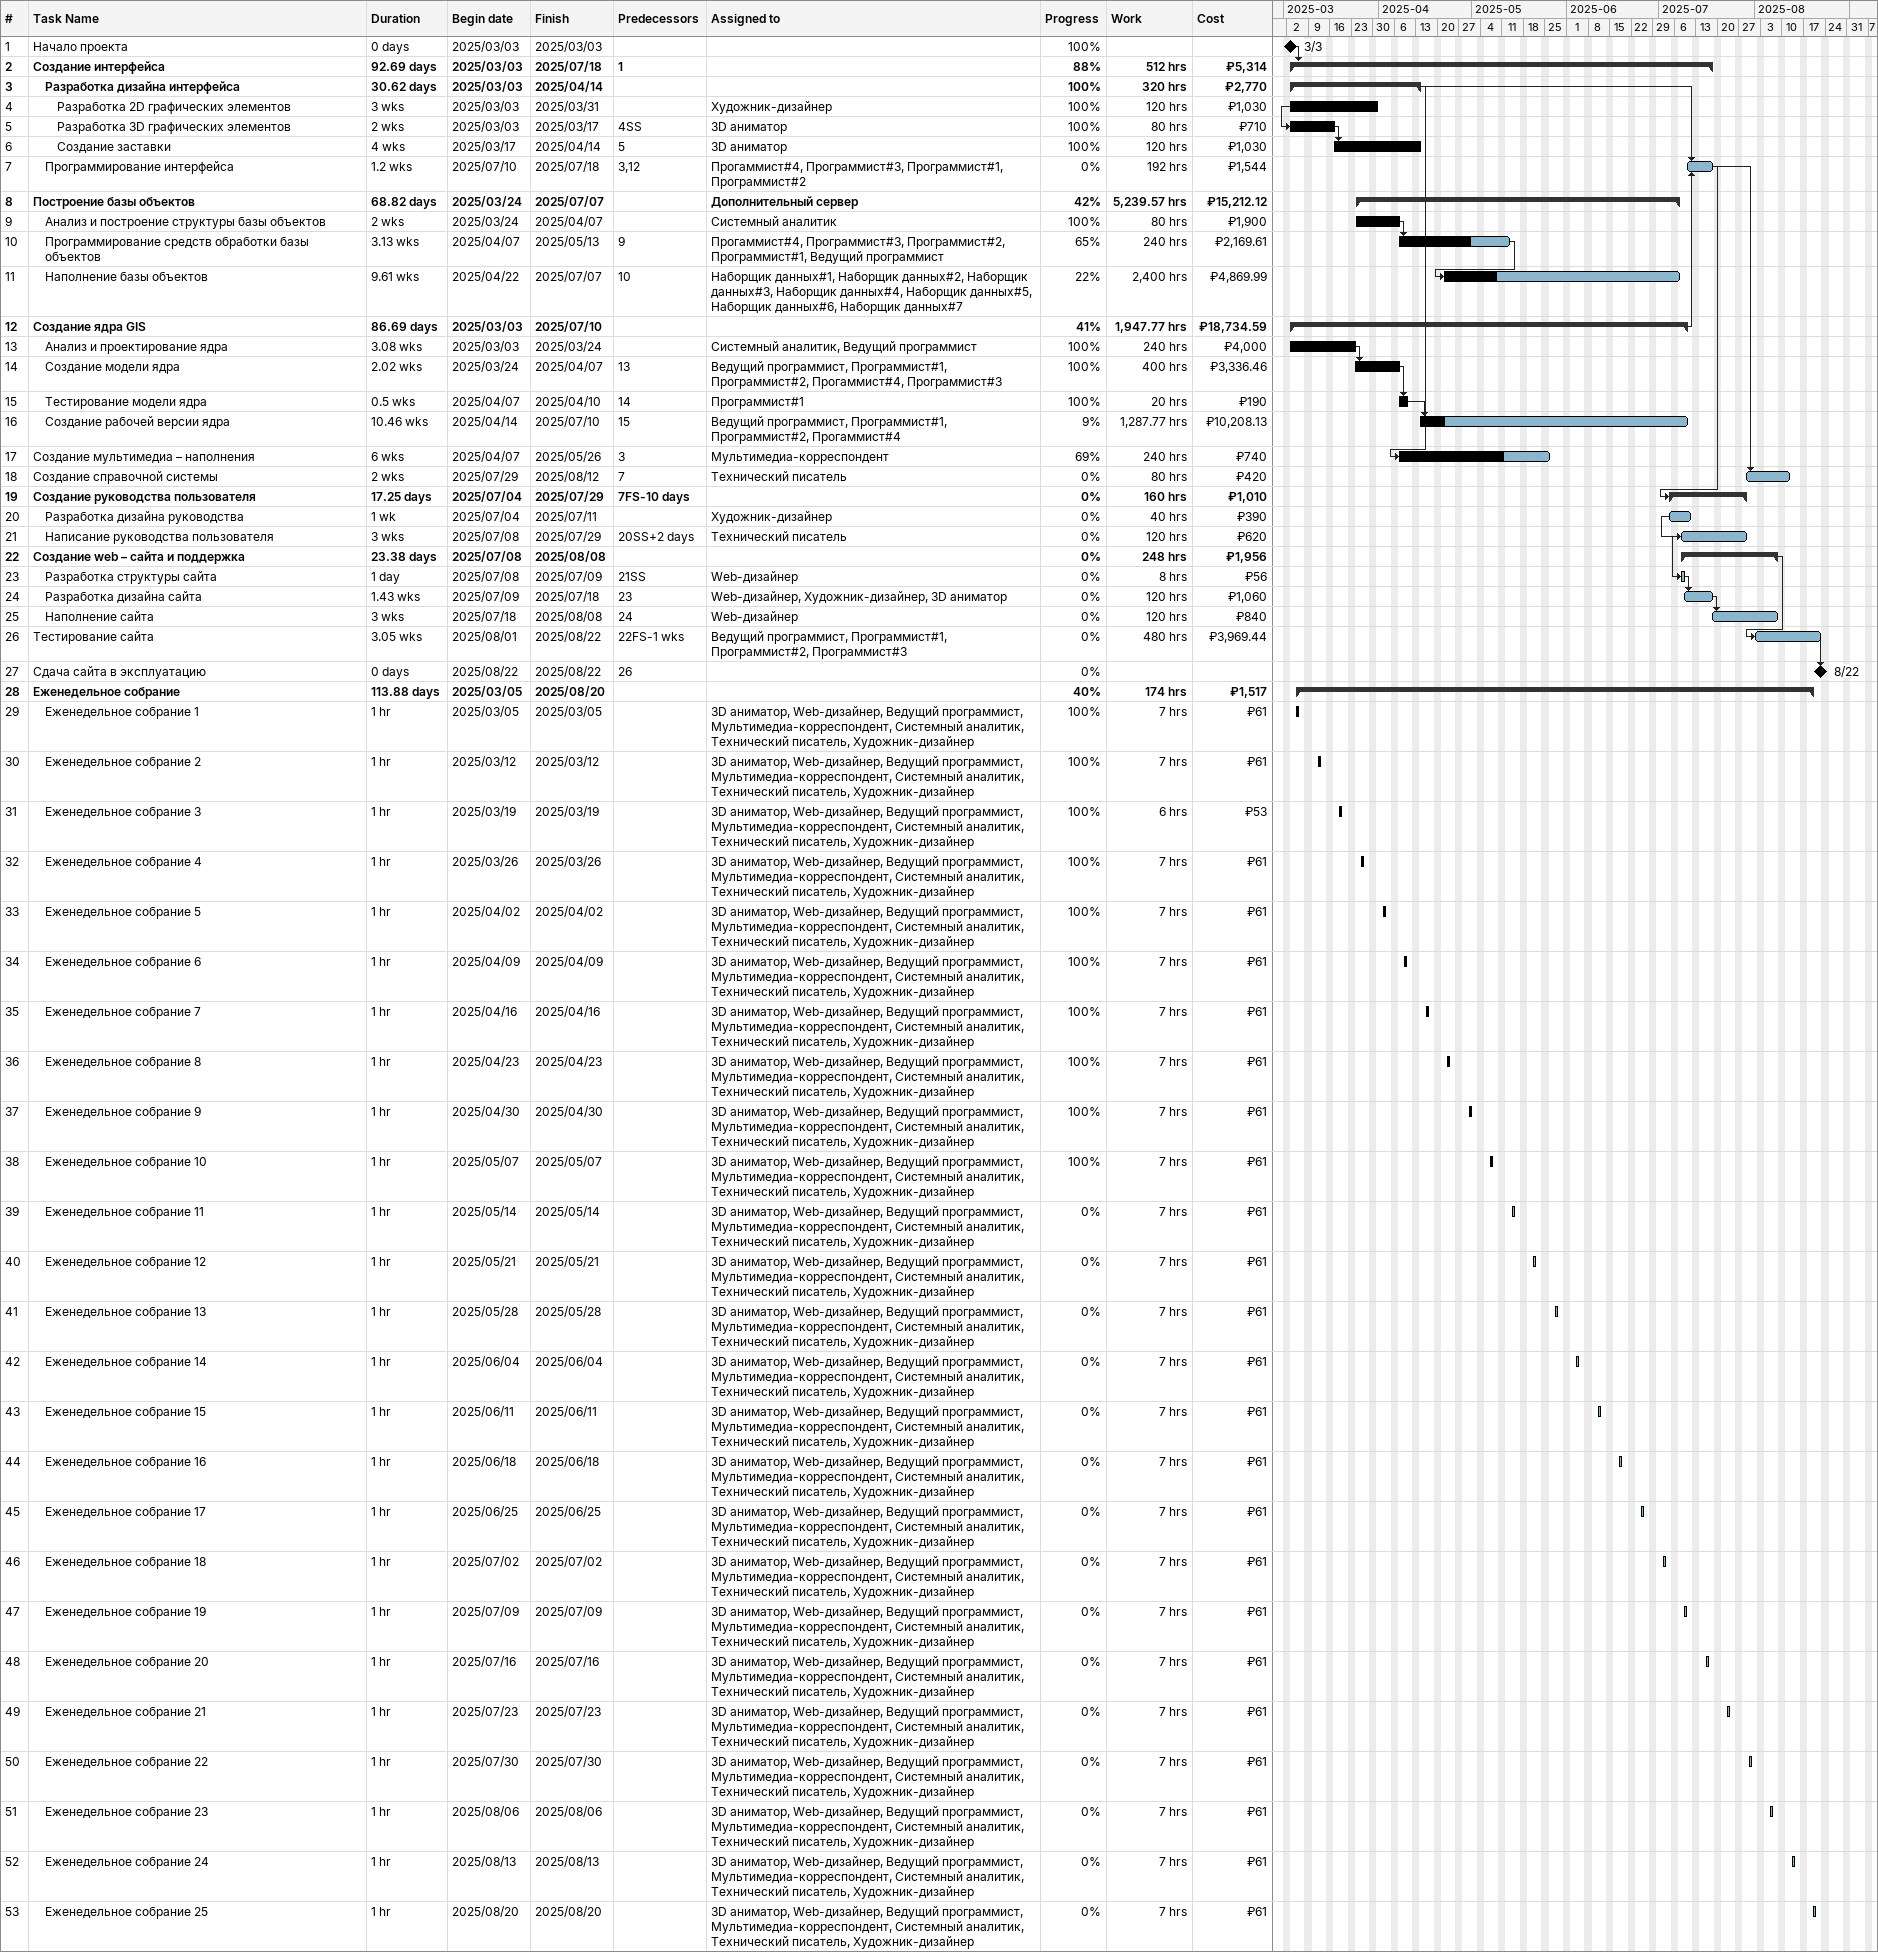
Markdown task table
| ID | Level | Task | Duration | Start | Finish | Predecessors | Resources | % complete | Work (h) | Cost (₽) |
|---|---|---|---|---|---|---|---|---|---|---|
| 1 | 1 | Начало проекта | 0d | 2025-03-03 | 2025-03-03 |  |  | 100 |  |  |
| 2 | 1 | **Создание интерфейса** | 92.69d | 2025-03-03 | 2025-07-18 | 1 |  | 88 | 512 | 5314 |
| 3 | 2 | **Разработка дизайна интерфейса** | 30.62d | 2025-03-03 | 2025-04-14 |  |  | 100 | 320 | 2770 |
| 4 | 3 | Разработка 2D графических элементов | 3w | 2025-03-03 | 2025-03-31 |  | Художник-дизайнер | 100 | 120 | 1030 |
| 5 | 3 | Разработка 3D графических элементов | 2w | 2025-03-03 | 2025-03-17 | 4SS | 3D аниматор | 100 | 80 | 710 |
| 6 | 3 | Создание заставки | 4w | 2025-03-17 | 2025-04-14 | 5 | 3D аниматор | 100 | 120 | 1030 |
| 7 | 2 | Программирование интерфейса | 1.2w | 2025-07-10 | 2025-07-18 | 3, 12 | Прогаммист#4, Программист#3, Программист#1, Программист#2 | 0 | 192 | 1544 |
| 8 | 1 | **Построение базы объектов** | 68.82d | 2025-03-24 | 2025-07-07 |  | Дополнительный сервер | 42 | 5239.57 | 15212.12 |
| 9 | 2 | Анализ и построение структуры базы объектов | 2w | 2025-03-24 | 2025-04-07 |  | Системный аналитик | 100 | 80 | 1900 |
| 10 | 2 | Программирование средств обработки базы объектов | 3.13w | 2025-04-07 | 2025-05-13 | 9 | Прогаммист#4, Программист#3, Программист#2, Программист#1, Ведущий программист | 65 | 240 | 2169.61 |
| 11 | 2 | Наполнение базы объектов | 9.61w | 2025-04-22 | 2025-07-07 | 10 | Наборщик данных#1, Наборщик данных#2, Наборщик данных#3, Наборщик данных#4, Наборщик данных#5, Наборщик данных#6, Наборщик данных#7 | 22 | 2400 | 4869.99 |
| 12 | 1 | **Создание ядра GIS** | 86.69d | 2025-03-03 | 2025-07-10 |  |  | 41 | 1947.77 | 18734.59 |
| 13 | 2 | Анализ и проектирование ядра | 3.08w | 2025-03-03 | 2025-03-24 |  | Системный аналитик, Ведущий программист | 100 | 240 | 4000 |
| 14 | 2 | Создание модели ядра | 2.02w | 2025-03-24 | 2025-04-07 | 13 | Ведущий программист, Программист#1, Программист#2, Прогаммист#4, Программист#3 | 100 | 400 | 3336.46 |
| 15 | 2 | Тестирование модели ядра | 0.5w | 2025-04-07 | 2025-04-10 | 14 | Программист#1 | 100 | 20 | 190 |
| 16 | 2 | Создание рабочей версии ядра | 10.46w | 2025-04-14 | 2025-07-10 | 15 | Ведущий программист, Программист#1, Программист#2, Прогаммист#4 | 9 | 1287.77 | 10208.13 |
| 17 | 1 | Создание мультимедиа – наполнения | 6w | 2025-04-07 | 2025-05-26 | 3 | Мультимедиа-корреспондент | 69 | 240 | 740 |
| 18 | 1 | Создание справочной системы | 2w | 2025-07-29 | 2025-08-12 | 7 | Технический писатель | 0 | 80 | 420 |
| 19 | 1 | **Создание руководства пользователя** | 17.25d | 2025-07-04 | 2025-07-29 | 7FS-10d |  | 0 | 160 | 1010 |
| 20 | 2 | Разработка дизайна руководства | 1w | 2025-07-04 | 2025-07-11 |  | Художник-дизайнер | 0 | 40 | 390 |
| 21 | 2 | Написание руководства пользователя | 3w | 2025-07-08 | 2025-07-29 | 20SS+2d | Технический писатель | 0 | 120 | 620 |
| 22 | 1 | **Создание web – сайта и поддержка** | 23.38d | 2025-07-08 | 2025-08-08 |  |  | 0 | 248 | 1956 |
| 23 | 2 | Разработка структуры сайта | 1d | 2025-07-08 | 2025-07-09 | 21SS | Web-дизайнер | 0 | 8 | 56 |
| 24 | 2 | Разработка дизайна сайта | 1.43w | 2025-07-09 | 2025-07-18 | 23 | Web-дизайнер, Художник-дизайнер, 3D аниматор | 0 | 120 | 1060 |
| 25 | 2 | Наполнение сайта | 3w | 2025-07-18 | 2025-08-08 | 24 | Web-дизайнер | 0 | 120 | 840 |
| 26 | 1 | Тестирование сайта | 3.05w | 2025-08-01 | 2025-08-22 | 22FS-1w | Ведущий программист, Программист#1, Программист#2, Программист#3 | 0 | 480 | 3969.44 |
| 27 | 1 | Сдача сайта в эксплуатацию | 0d | 2025-08-22 | 2025-08-22 | 26 |  | 0 |  |  |
| 28 | 1 | **Еженедельное собрание** | 113.88d | 2025-03-05 | 2025-08-20 |  |  | 40 | 174 | 1517 |
| 29 | 2 | Еженедельное собрание 1 | 1h | 2025-03-05 | 2025-03-05 |  | 3D аниматор, Web-дизайнер, Ведущий программист, Мультимедиа-корреспондент, Системный аналитик, Технический писатель, Художник-дизайнер | 100 | 7 | 61 |
| 30 | 2 | Еженедельное собрание 2 | 1h | 2025-03-12 | 2025-03-12 |  | 3D аниматор, Web-дизайнер, Ведущий программист, Мультимедиа-корреспондент, Системный аналитик, Технический писатель, Художник-дизайнер | 100 | 7 | 61 |
| 31 | 2 | Еженедельное собрание 3 | 1h | 2025-03-19 | 2025-03-19 |  | 3D аниматор, Web-дизайнер, Ведущий программист, Мультимедиа-корреспондент, Системный аналитик, Технический писатель, Художник-дизайнер | 100 | 6 | 53 |
| 32 | 2 | Еженедельное собрание 4 | 1h | 2025-03-26 | 2025-03-26 |  | 3D аниматор, Web-дизайнер, Ведущий программист, Мультимедиа-корреспондент, Системный аналитик, Технический писатель, Художник-дизайнер | 100 | 7 | 61 |
| 33 | 2 | Еженедельное собрание 5 | 1h | 2025-04-02 | 2025-04-02 |  | 3D аниматор, Web-дизайнер, Ведущий программист, Мультимедиа-корреспондент, Системный аналитик, Технический писатель, Художник-дизайнер | 100 | 7 | 61 |
| 34 | 2 | Еженедельное собрание 6 | 1h | 2025-04-09 | 2025-04-09 |  | 3D аниматор, Web-дизайнер, Ведущий программист, Мультимедиа-корреспондент, Системный аналитик, Технический писатель, Художник-дизайнер | 100 | 7 | 61 |
| 35 | 2 | Еженедельное собрание 7 | 1h | 2025-04-16 | 2025-04-16 |  | 3D аниматор, Web-дизайнер, Ведущий программист, Мультимедиа-корреспондент, Системный аналитик, Технический писатель, Художник-дизайнер | 100 | 7 | 61 |
| 36 | 2 | Еженедельное собрание 8 | 1h | 2025-04-23 | 2025-04-23 |  | 3D аниматор, Web-дизайнер, Ведущий программист, Мультимедиа-корреспондент, Системный аналитик, Технический писатель, Художник-дизайнер | 100 | 7 | 61 |
| 37 | 2 | Еженедельное собрание 9 | 1h | 2025-04-30 | 2025-04-30 |  | 3D аниматор, Web-дизайнер, Ведущий программист, Мультимедиа-корреспондент, Системный аналитик, Технический писатель, Художник-дизайнер | 100 | 7 | 61 |
| 38 | 2 | Еженедельное собрание 10 | 1h | 2025-05-07 | 2025-05-07 |  | 3D аниматор, Web-дизайнер, Ведущий программист, Мультимедиа-корреспондент, Системный аналитик, Технический писатель, Художник-дизайнер | 100 | 7 | 61 |
| 39 | 2 | Еженедельное собрание 11 | 1h | 2025-05-14 | 2025-05-14 |  | 3D аниматор, Web-дизайнер, Ведущий программист, Мультимедиа-корреспондент, Системный аналитик, Технический писатель, Художник-дизайнер | 0 | 7 | 61 |
| 40 | 2 | Еженедельное собрание 12 | 1h | 2025-05-21 | 2025-05-21 |  | 3D аниматор, Web-дизайнер, Ведущий программист, Мультимедиа-корреспондент, Системный аналитик, Технический писатель, Художник-дизайнер | 0 | 7 | 61 |
| 41 | 2 | Еженедельное собрание 13 | 1h | 2025-05-28 | 2025-05-28 |  | 3D аниматор, Web-дизайнер, Ведущий программист, Мультимедиа-корреспондент, Системный аналитик, Технический писатель, Художник-дизайнер | 0 | 7 | 61 |
| 42 | 2 | Еженедельное собрание 14 | 1h | 2025-06-04 | 2025-06-04 |  | 3D аниматор, Web-дизайнер, Ведущий программист, Мультимедиа-корреспондент, Системный аналитик, Технический писатель, Художник-дизайнер | 0 | 7 | 61 |
| 43 | 2 | Еженедельное собрание 15 | 1h | 2025-06-11 | 2025-06-11 |  | 3D аниматор, Web-дизайнер, Ведущий программист, Мультимедиа-корреспондент, Системный аналитик, Технический писатель, Художник-дизайнер | 0 | 7 | 61 |
| 44 | 2 | Еженедельное собрание 16 | 1h | 2025-06-18 | 2025-06-18 |  | 3D аниматор, Web-дизайнер, Ведущий программист, Мультимедиа-корреспондент, Системный аналитик, Технический писатель, Художник-дизайнер | 0 | 7 | 61 |
| 45 | 2 | Еженедельное собрание 17 | 1h | 2025-06-25 | 2025-06-25 |  | 3D аниматор, Web-дизайнер, Ведущий программист, Мультимедиа-корреспондент, Системный аналитик, Технический писатель, Художник-дизайнер | 0 | 7 | 61 |
| 46 | 2 | Еженедельное собрание 18 | 1h | 2025-07-02 | 2025-07-02 |  | 3D аниматор, Web-дизайнер, Ведущий программист, Мультимедиа-корреспондент, Системный аналитик, Технический писатель, Художник-дизайнер | 0 | 7 | 61 |
| 47 | 2 | Еженедельное собрание 19 | 1h | 2025-07-09 | 2025-07-09 |  | 3D аниматор, Web-дизайнер, Ведущий программист, Мультимедиа-корреспондент, Системный аналитик, Технический писатель, Художник-дизайнер | 0 | 7 | 61 |
| 48 | 2 | Еженедельное собрание 20 | 1h | 2025-07-16 | 2025-07-16 |  | 3D аниматор, Web-дизайнер, Ведущий программист, Мультимедиа-корреспондент, Системный аналитик, Технический писатель, Художник-дизайнер | 0 | 7 | 61 |
| 49 | 2 | Еженедельное собрание 21 | 1h | 2025-07-23 | 2025-07-23 |  | 3D аниматор, Web-дизайнер, Ведущий программист, Мультимедиа-корреспондент, Системный аналитик, Технический писатель, Художник-дизайнер | 0 | 7 | 61 |
| 50 | 2 | Еженедельное собрание 22 | 1h | 2025-07-30 | 2025-07-30 |  | 3D аниматор, Web-дизайнер, Ведущий программист, Мультимедиа-корреспондент, Системный аналитик, Технический писатель, Художник-дизайнер | 0 | 7 | 61 |
| 51 | 2 | Еженедельное собрание 23 | 1h | 2025-08-06 | 2025-08-06 |  | 3D аниматор, Web-дизайнер, Ведущий программист, Мультимедиа-корреспондент, Системный аналитик, Технический писатель, Художник-дизайнер | 0 | 7 | 61 |
| 52 | 2 | Еженедельное собрание 24 | 1h | 2025-08-13 | 2025-08-13 |  | 3D аниматор, Web-дизайнер, Ведущий программист, Мультимедиа-корреспондент, Системный аналитик, Технический писатель, Художник-дизайнер | 0 | 7 | 61 |
| 53 | 2 | Еженедельное собрание 25 | 1h | 2025-08-20 | 2025-08-20 |  | 3D аниматор, Web-дизайнер, Ведущий программист, Мультимедиа-корреспондент, Системный аналитик, Технический писатель, Художник-дизайнер | 0 | 7 | 61 |
